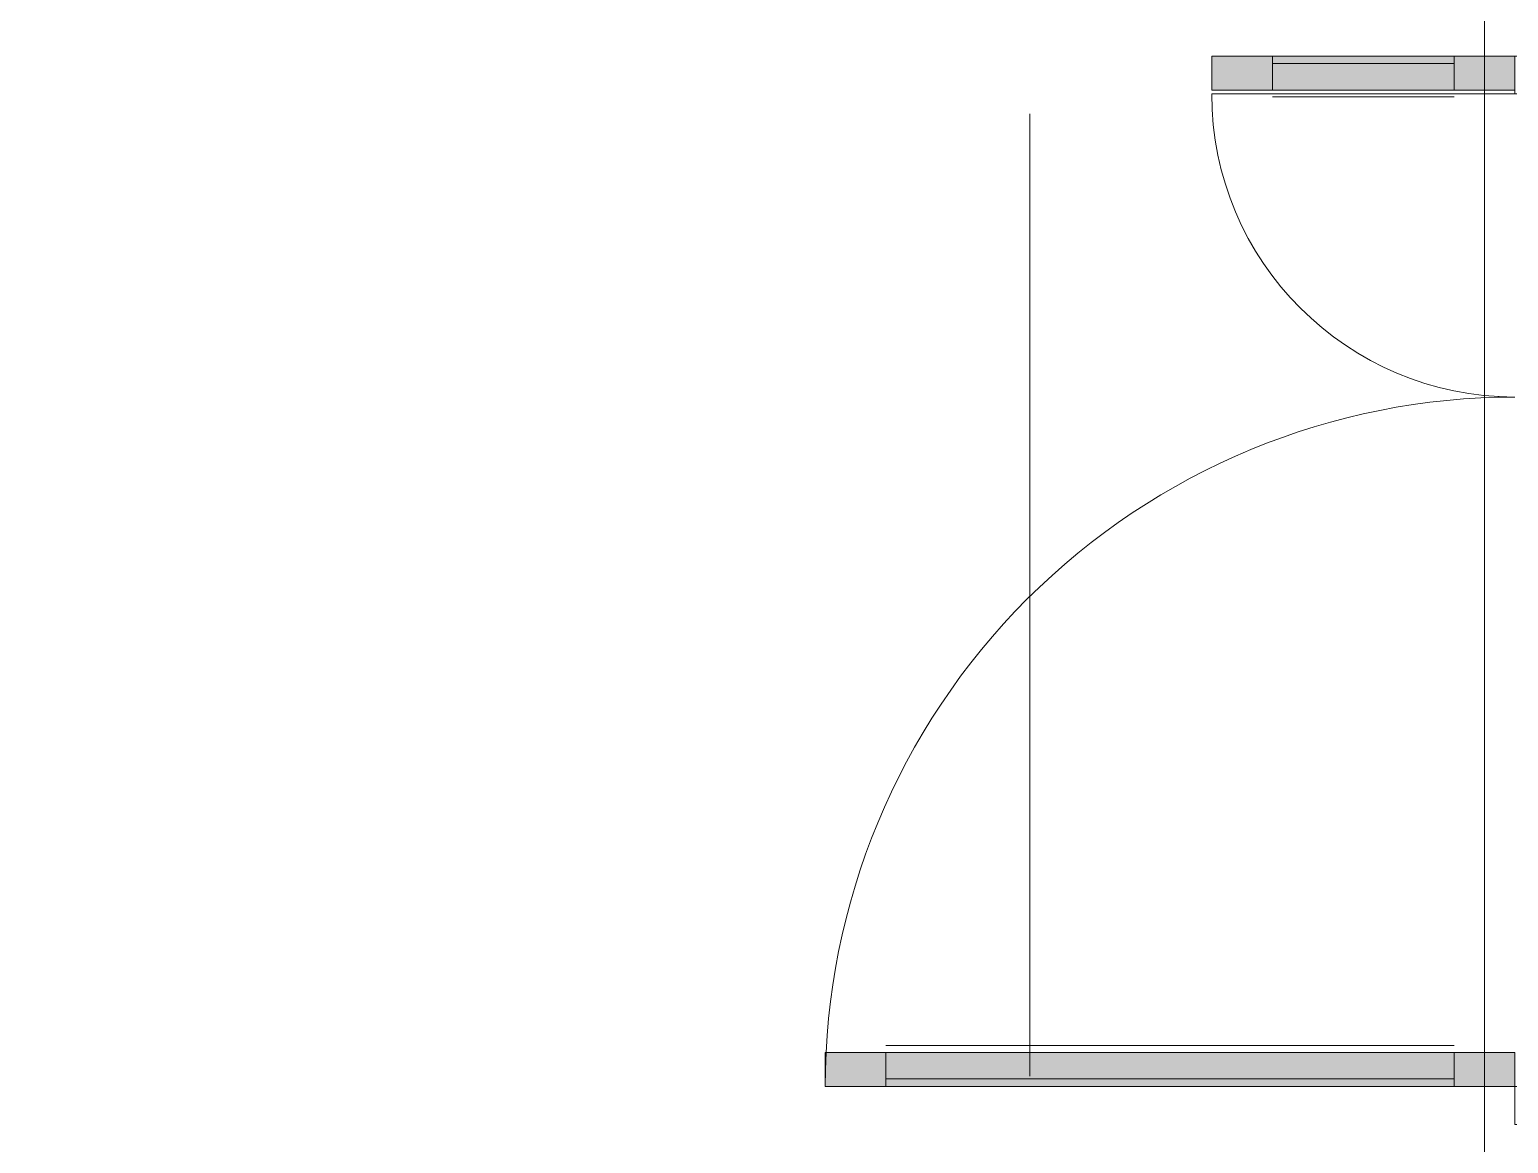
# Model space of a CAD drawing. Header units: millimetres. Extents: x -249154 to 415037, y -45458 to 354837.
# Drawn here: x 73605 to 75556, y 88541 to 90011 of the extents above; entities that cross this region are included whole.
import ezdxf

# ---------------------------------------------------------------- set-up
doc = ezdxf.new("R2010")
doc.units = ezdxf.units.MM
doc.linetypes.add('Осевая', pattern=[6350, 1270, -952.5, 3175, -952.5])
for name, color, linetype, lineweight in [('A-DETL-GENF', 7, 'Continuous', 9), ('A-FLOR', 7, 'Continuous', 9), ('Оси-2', 7, 'Осевая', 9)]:
    doc.layers.add(name, color=color, linetype=linetype, lineweight=lineweight)
doc.layers.add('A-DOOR-1', color=7, linetype='Continuous', lineweight=5, true_color=0xc0c0c0)
doc.layers.add('A-FLOR-PATT-1', color=7, linetype='Continuous', lineweight=9, true_color=0xeef6ff, transparency=0.5)

# ---------------------------------------------------------------- blocks, each defined once
blk = doc.blocks.new('Дверь_Витражная_остекление_ - ВВ-6 остекление-32274838-Объем проектирования 1 этажа')
at = {"layer": 'A-DETL-GENF'}
for p, q in [((-655, 930), (-610, 930)), ((-655, 930), (-655, 20)), ((-610, 930), (-655, 930)), ((-655, 930), (-655, 20)), ((-610, 930), (-610, 20)), ((-610, 20), (-610, 930)), ((-655, 850), (-610, 850)), ((-645, 850), (-645, 100)), ((-601, 850), (-601, 100)), ((705, 420), (660, 420)), ((660, 420), (660, 20)), ((705, 420), (660, 420)), ((660, 420), (660, 20)), ((705, 420), (705, 20)), ((705, 20), (705, 420)), ((651, 340), (651, 100)), ((705, 340), (660, 340)), ((695, 340), (695, 100)), ((-655, 100), (-610, 100)), ((705, 100), (660, 100)), ((-610, 20), (-655, 20)), ((-655, 20), (-610, 20))]:
    blk.add_line(p, q, dxfattribs=at)
at = {"layer": 'A-DOOR-1'}
for p, q in [((-655, 930), (-655, 20)), ((655, 420), (655, 20)), ((-655, 20), (-705, 20)), ((-705, 20), (-705, -20)), ((-655, -20), (-655, 20)), ((705, 20), (655, 20)), ((655, 20), (655, -20)), ((705, -20), (705, 20)), ((-705, -20), (-655, -20)), ((655, -20), (705, -20))]:
    blk.add_line(p, q, dxfattribs=at)
for centre, radius, start, end in [((-655, 20), 910, 360, 90), ((655, 20), 400, 90, 180)]:
    blk.add_arc(centre, radius, start, end, dxfattribs=at)
blk = doc.blocks.new('1floor')
at = {"layer": 'A-FLOR-PATT-1'}
h = blk.add_hatch(color=256, dxfattribs=at)
h.paths.add_polyline_path([(75460, 9430), (75500, 9430), (75500, 9475), (75460, 9475)])
h.paths.add_polyline_path([(75480, 10745), (75500, 10745), (75500, 10790), (75460, 10790), (75460, 10745), (75470, 10745)])
h.paths.add_polyline_path([(82707, 11600), (82714, 11600), (82714, 11635), (82711.3, 11635), (82711.3, 11622.4), (82707, 11622.4)])
h.paths.add_polyline_path([(82714, 13015), (82714, 13050), (82707, 13050), (82707, 13022.4), (82711.3, 13022.4), (82711.3, 13015)])
h = blk.add_hatch(color=256, dxfattribs=at)
h.paths.add_polyline_path([(58220, 7920), (58220, 8808), (58180, 8808), (58180, 7920)])
h.paths.add_polyline_path([(59435, 7920), (59475, 7920), (59475, 8313), (59435, 8313), (59435, 7923.6)])
h.paths.add_polyline_path([(40675, 7920), (40675, 8260.7), (40665, 8258.6), (40665, 7920)])
h.paths.add_polyline_path([(39420, 7920), (39420, 8800), (39450, 8800), (39450, 8808), (39410, 8808), (39410, 7920)])
h.paths.add_polyline_path([(38520, 8020), (38537, 8020), (38537, 8065), (38520, 8065)])
h.paths.add_polyline_path([(40665, 8308.8), (40705, 8313), (40665, 8313)])
h.paths.add_polyline_path([(49535, 8309.7), (49575, 8313), (49535, 8313)])
h.paths.add_polyline_path([(48320, 8797.7), (48320, 8808), (48280, 8808), (48280, 8800)])
h.paths.add_polyline_path([(74966.5, 9430), (75460, 9430), (75460, 9475), (74590, 9475), (74590, 9430), (74600.3, 9430)])
h.paths.add_polyline_path([(38520, 10010), (38536.2, 10010), (38536.2, 10055), (38520, 10055)])
h.paths.add_polyline_path([(75316.1, 10745), (75460, 10745), (75460, 10790), (75100, 10790), (75100, 10745)])
at = {"layer": 'A-FLOR'}
blk.add_line((75460, 10880), (75460, 7920), dxfattribs=at)
at = {"layer": 'Оси-2'}
blk.add_line((74860, 3093.7), (74860, 22398.1), dxfattribs=at)
at = {"layer": 'A-DOOR-1', "rotation": 89.99999999999959}
blk.add_blockref('Дверь_Витражная_остекление_ - ВВ-6 остекление-32274838-Объем проектирования 1 этажа', (75520, 10085), dxfattribs=at)

msp = doc.modelspace()

# ---------------------------------------------------------------- block references
msp.add_blockref('1floor', (64.7, 79186.1))

doc.saveas('drawing.dxf')
